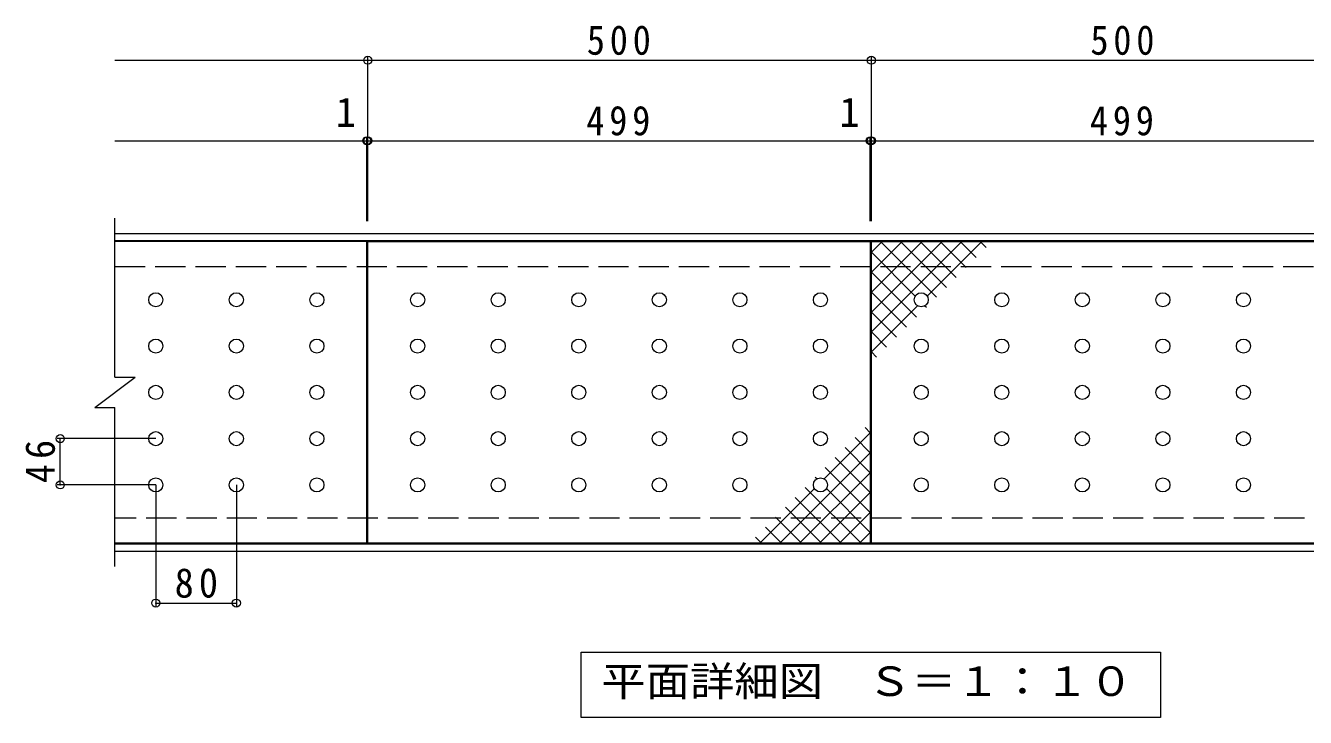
# Model space of a CAD drawing. Units: millimetres on the paper, enlarged 2 times, with parts at other scales. Extents: x -251 to 272, y -274 to 225.
# Drawn here: x -238.5 to 15.7, y 87.3 to 224.8 of the extents above; entities that cross this region are included whole.
import ezdxf
from ezdxf.enums import TextEntityAlignment as Align

# ---------------------------------------------------------------- set-up
doc = ezdxf.new("R2010")
doc.units = ezdxf.units.MM
doc.header["$LTSCALE"] = 2
doc.header["$PDMODE"] = 32
doc.header["$PDSIZE"] = 1.6
doc.linetypes.add('DASHED3', pattern=[4, 3, -1])
for name, color, linetype, lineweight in [('C-1', 2, 'Continuous', 9), ('C-2', 3, 'Continuous', 9), ('C-4', 7, 'Continuous', 9), ('C-5', 7, 'Continuous', 9), ('C-A', 3, 'Continuous', 9)]:
    doc.layers.add(name, color=color, linetype=linetype, lineweight=lineweight)
doc.styles.add('ＭＳ ゴシック', font='')
doc.styles.get('ＭＳ ゴシック').set_extended_font_data('MS Gothic')

msp = doc.modelspace()

# ---------------------------------------------------------------- linework, layer by layer
at = {"layer": 'C-1'}
for p, q in [((-220.708, 183.524), (79.492, 183.524)), ((-220.708, 182.124), (79.492, 182.124)), ((79.492, 121.724), (-220.708, 121.724)), ((79.492, 120.324), (-220.708, 120.324))]:
    msp.add_line(p, q, dxfattribs=at)
at = {"layer": 'C-1', "linetype": 'DASHED3'}
for p, q in [((-220.708, 176.924), (79.492, 176.924)), ((79.492, 126.924), (-220.708, 126.924))]:
    msp.add_line(p, q, dxfattribs=at)
at = {"layer": 'C-2'}
for p, q in [((-220.708, 154.924), (-220.708, 186.524)), ((-170.708, 181.924), (-220.708, 181.924)), ((-170.708, 121.924), (-170.708, 181.924)), ((-224.708, 148.924), (-216.708, 154.924)), ((-220.708, 154.924), (-216.708, 154.924)), ((-224.708, 148.924), (-220.708, 148.924)), ((-220.708, 117.324), (-220.708, 148.924)), ((-170.708, 121.924), (-220.708, 121.924))]:
    msp.add_line(p, q, dxfattribs=at)
for points in [[(-170.508, 121.924), (-170.508, 181.924), (-70.708, 181.924), (-70.708, 121.924)], [(-70.508, 121.924), (-70.508, 181.924), (29.292, 181.924), (29.292, 121.924)]]:
    msp.add_lwpolyline(points, close=True, dxfattribs=at)
at = {"layer": 'C-4'}
for p, q in [((-170.508, 185.924), (-170.508, 218.524)), ((-70.508, 185.924), (-70.508, 218.524)), ((-220.708, 201.924), (-170.508, 201.924)), ((-170.708, 185.924), (-170.708, 202.524)), ((-170.508, 201.924), (-70.708, 201.924)), ((-70.708, 185.924), (-70.708, 202.524)), ((-70.708, 201.924), (-70.508, 201.924)), ((-70.508, 201.924), (29.292, 201.924)), ((-212.608, 142.724), (-232.17, 142.724)), ((-231.57, 133.524), (-231.57, 142.724)), ((-212.608, 133.524), (-232.17, 133.524)), ((-212.608, 133.524), (-212.608, 109.449)), ((-196.608, 133.524), (-196.608, 109.449)), ((-212.608, 110.049), (-196.608, 110.049))]:
    msp.add_line(p, q, dxfattribs=at)
msp.add_lwpolyline([(-220.708, 217.924), (-70.508, 217.924), (79.492, 217.924)], dxfattribs=at)
for p in [(-170.508, 217.924), (-70.508, 217.924), (-170.708, 201.924), (-170.508, 201.924), (-70.708, 201.924), (-70.508, 201.924), (-231.57, 142.724), (-231.57, 133.524), (-212.608, 110.049), (-196.608, 110.049)]:
    msp.add_point(p, dxfattribs=at)
at = {"layer": 'C-5'}
for p, q in [((-128.108, 100.324), (-13.108, 100.324)), ((-128.108, 87.324), (-128.108, 100.324))]:
    msp.add_line(p, q, dxfattribs=at)
msp.add_lwpolyline([(-13.108, 100.324), (-13.108, 87.324), (-128.108, 87.324)], dxfattribs=at)
at = {"layer": 'C-A'}
for p, q in [((-70.508, 179.768), (-68.352, 181.924)), ((-70.508, 175.808), (-64.392, 181.924)), ((-70.508, 171.848), (-60.432, 181.924)), ((-70.508, 167.889), (-56.472, 181.924)), ((-70.508, 163.929), (-52.513, 181.924)), ((-68.704, 181.924), (-57.594, 170.814)), ((-64.745, 181.924), (-55.614, 172.794)), ((-60.785, 181.924), (-53.635, 174.774)), ((-59.417, 171.06), (-48.553, 181.924)), ((-56.825, 181.924), (-51.655, 176.754)), ((-52.865, 181.924), (-49.675, 178.734)), ((-48.906, 181.924), (-47.695, 180.714)), ((-70.508, 179.768), (-61.8, 171.06)), ((-70.508, 175.808), (-61.554, 166.854)), ((-70.508, 171.849), (-63.534, 164.874)), ((-70.508, 159.969), (-61.344, 169.133)), ((-70.508, 167.889), (-65.514, 162.895)), ((-59.873, 169.133), (-59.574, 168.834)), ((-70.508, 163.929), (-67.494, 160.915)), ((-70.508, 159.969), (-69.474, 158.935)), ((-70.708, 143.879), (-71.743, 144.914)), ((-70.708, 143.879), (-79.872, 134.715)), ((-70.708, 139.92), (-73.722, 142.934)), ((-70.708, 139.92), (-88.704, 121.924)), ((-70.708, 135.96), (-75.702, 140.954)), ((-70.708, 132), (-77.682, 138.974)), ((-70.708, 135.96), (-84.744, 121.924)), ((-81.343, 134.716), (-81.642, 135.014)), ((-70.708, 128.04), (-79.662, 136.994)), ((-81.799, 132.788), (-92.663, 121.924)), ((-72.512, 121.924), (-83.622, 133.034)), ((-70.708, 124.08), (-79.417, 132.789)), ((-76.472, 121.924), (-85.602, 131.055)), ((-70.708, 132), (-80.784, 121.924)), ((-84.391, 121.924), (-89.562, 127.095)), ((-80.431, 121.924), (-87.582, 129.075)), ((-70.708, 128.04), (-76.824, 121.924)), ((-88.351, 121.924), (-91.541, 125.115)), ((-92.311, 121.924), (-93.521, 123.135)), ((-70.708, 124.08), (-72.864, 121.924))]:
    msp.add_line(p, q, dxfattribs=at)
for centre in [(-212.608, 170.324), (-196.608, 170.324), (-180.608, 170.324), (-160.608, 170.324), (-144.608, 170.324), (-128.608, 170.324), (-112.608, 170.324), (-96.608, 170.324), (-80.608, 170.324), (-60.608, 170.324), (-44.608, 170.324), (-28.608, 170.324), (-12.608, 170.324), (3.392, 170.324), (-212.608, 161.124), (-196.608, 161.124), (-180.608, 161.124), (-160.608, 161.124), (-144.608, 161.124), (-128.608, 161.124), (-112.608, 161.124), (-96.608, 161.124), (-80.608, 161.124), (-60.608, 161.124), (-44.608, 161.124), (-28.608, 161.124), (-12.608, 161.124), (3.392, 161.124), (-212.608, 151.924), (-196.608, 151.924), (-180.608, 151.924), (-160.608, 151.924), (-144.608, 151.924), (-128.608, 151.924), (-112.608, 151.924), (-96.608, 151.924), (-80.608, 151.924), (-60.608, 151.924), (-44.608, 151.924), (-28.608, 151.924), (-12.608, 151.924), (3.392, 151.924), (-212.608, 142.724), (-196.608, 142.724), (-180.608, 142.724), (-160.608, 142.724), (-144.608, 142.724), (-128.608, 142.724), (-112.608, 142.724), (-96.608, 142.724), (-80.608, 142.724), (-60.608, 142.724), (-44.608, 142.724), (-28.608, 142.724), (-12.608, 142.724), (3.392, 142.724), (-212.608, 133.524), (-196.608, 133.524), (-180.608, 133.524), (-160.608, 133.524), (-144.608, 133.524), (-128.608, 133.524), (-112.608, 133.524), (-96.608, 133.524), (-80.608, 133.524), (-60.608, 133.524), (-44.608, 133.524), (-28.608, 133.524), (-12.608, 133.524), (3.392, 133.524)]:
    msp.add_circle(centre, 1.4, dxfattribs=at)

# ---------------------------------------------------------------- texts
at = {"layer": 'C-4', "color": 2, "style": 'ＭＳ ゴシック'}
for p in [(-176.848, 202.924), (-76.848, 202.924)]:
    msp.add_text('1', height=5.865, rotation=359.999, dxfattribs=at).set_placement(p, align=Align.BOTTOM_LEFT)
at = {"layer": 'C-4', "color": 2, "char_height": 5.865, "attachment_point": 7, "style": 'ＭＳ ゴシック'}
for s, insert in [('\\T1.27;\\W0.9;500', (-127.008, 218.924)), ('\\T1.27;\\W0.9;500', (-27.008, 218.924)), ('\\T1.27;\\W0.9;499', (-127.108, 202.924)), ('\\T1.27;\\W0.9;499', (-27.108, 202.924)), ('\\T1.27;\\W0.95;80', (-208.858, 111.049))]:
    msp.add_mtext(s, dxfattribs=dict(at, insert=insert))
at = {"layer": 'C-4', "color": 2, "insert": (-232.57, 133.874), "char_height": 5.865, "attachment_point": 7, "rotation": 90, "style": 'ＭＳ ゴシック'}
msp.add_mtext('\\T1.27;\\W0.95;46', dxfattribs=at)
at = {"layer": 'C-5', "color": 2, "style": 'ＭＳ ゴシック', "width": 1.1}
msp.add_text('平面詳細図\u3000Ｓ＝１：１０', height=5.865, dxfattribs=at).set_placement((-124.108, 89.824), align=Align.BOTTOM_LEFT)

doc.saveas('drawing.dxf')
